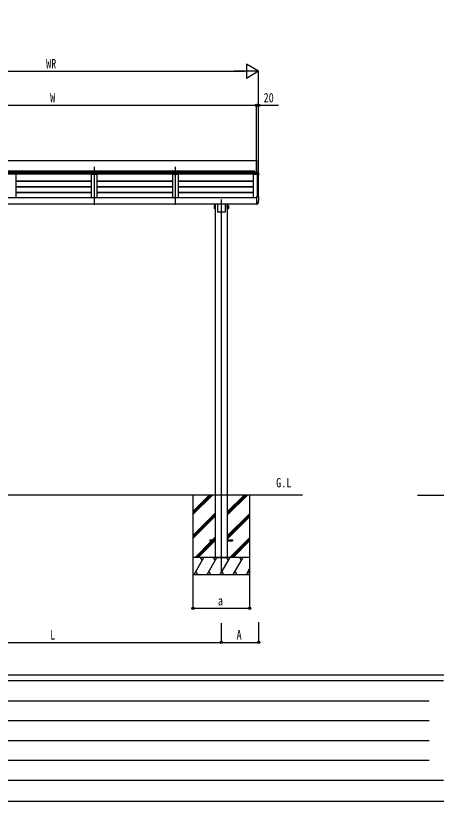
# Model space of a CAD drawing. Units: millimetres, scale not verified. Extents: x -10512 to 10512, y -7425 to 7425.
# Drawn here: x -7036 to -3325, y -7425 to -490 of the extents above; entities that cross this region are included whole.
import ezdxf
from ezdxf.enums import TextEntityAlignment as Align

# ---------------------------------------------------------------- set-up
doc = ezdxf.new("R2010")
doc.units = ezdxf.units.MM
doc.header["$LTSCALE"] = 40
for name, color, linetype in [('0-2_USER1', 3, 'Continuous'), ('0-4_YKK_12', 2, 'Continuous'), ('0-5_YKK_13', 4, 'Continuous'), ('0-6_YKK_A1', 4, 'Continuous'), ('0-7_YKK_D', 6, 'Continuous'), ('0-8_YKK_ZWAK', 7, 'Continuous')]:
    doc.layers.add(name, color=color, linetype=linetype)
doc.styles.add('ＭＳ ゴシック', font='')
doc.styles.get('ＭＳ ゴシック').set_extended_font_data('MS Gothic')

msp = doc.modelspace()

# ---------------------------------------------------------------- linework, layer by layer
at = {"layer": '0-4_YKK_12'}
for p, q in [((-6344.5, -1823.3), (-6344.5, -2158.28)), ((-5628.5, -1823.3), (-5628.5, -2158.28)), ((-5222.5, -2112.39), (-5222.5, -5405.48))]:
    msp.add_line(p, q, dxfattribs=at)
at = {"layer": '0-5_YKK_13'}
for p, q in [((-4912.5, -1870.14), (-8492.5, -1870.14)), ((-4903.45, -1875.32), (-4912.5, -1875.32)), ((-4912.5, -1875.32), (-4912.5, -1887.74)), ((-4893.34, -1875.85), (-4903.45, -1875.32)), ((-4890.5, -1878.85), (-4890.5, -1879.32)), ((-4903.45, -2089.07), (-4912.5, -2089.07)), ((-4912.5, -2089.07), (-4912.5, -2151.43)), ((-4912.5, -2134.28), (-4912.5, -2134.83)), ((-4895.01, -2135.17), (-4905.06, -2152.57)), ((-4893.34, -2089.6), (-4903.45, -2089.07)), ((-4890.5, -2092.59), (-4890.5, -2093.07)), ((-5286.6, -2165.67), (-5285.84, -2164.35)), ((-5286.6, -2165.67), (-5286.6, -2172.47)), ((-5286.6, -2172.47), (-5285.84, -2171.15)), ((-5286.6, -2172.47), (-5286.6, -2189.47)), ((-5286.6, -2189.47), (-5285.84, -2190.78)), ((-5279.6, -2164.35), (-5285.84, -2164.35)), ((-5279.6, -2169.26), (-5285.84, -2169.26)), ((-5279.6, -2171.15), (-5285.84, -2171.15)), ((-5279.6, -2176.06), (-5285.84, -2176.06)), ((-5279.6, -2185.88), (-5285.84, -2185.88)), ((-5279.6, -2190.78), (-5285.84, -2190.78)), ((-5279.6, -2164.35), (-5279.6, -2171.15)), ((-5277.1, -2165.42), (-5279.6, -2165.42)), ((-5279.6, -2171.15), (-5279.6, -2190.78)), ((-5277.1, -2172.22), (-5279.6, -2172.22)), ((-5277.1, -2180.22), (-5279.6, -2180.22)), ((-5277.1, -2181.72), (-5279.6, -2181.72)), ((-5279.6, -2189.72), (-5277.1, -2189.72)), ((-5277.1, -2165.42), (-5277.1, -2169.97)), ((-5277.1, -2172.22), (-5277.1, -2189.72)), ((-5256, -2151.78), (-5256, -2224.35)), ((-5167.9, -2165.42), (-5165.4, -2165.42)), ((-5167.9, -2165.42), (-5167.9, -2169.97)), ((-5167.9, -2172.22), (-5165.4, -2172.22)), ((-5167.9, -2172.22), (-5167.9, -2189.72)), ((-5167.9, -2180.22), (-5165.4, -2180.22)), ((-5167.9, -2181.72), (-5165.4, -2181.72)), ((-5165.4, -2189.72), (-5167.9, -2189.72)), ((-5165.4, -2164.35), (-5159.16, -2164.35)), ((-5165.4, -2164.35), (-5165.4, -2171.15)), ((-5165.4, -2169.26), (-5159.16, -2169.26)), ((-5165.4, -2171.15), (-5159.16, -2171.15)), ((-5165.4, -2171.15), (-5165.4, -2190.78)), ((-5165.4, -2176.06), (-5159.16, -2176.06)), ((-5165.4, -2185.88), (-5159.16, -2185.88)), ((-5165.4, -2190.78), (-5159.16, -2190.78)), ((-5158.4, -2165.67), (-5159.16, -2164.35)), ((-5158.4, -2172.47), (-5159.16, -2171.15)), ((-5158.4, -2189.47), (-5159.16, -2190.78)), ((-5158.4, -2165.67), (-5158.4, -2172.47)), ((-5158.4, -2172.47), (-5158.4, -2189.47)), ((-4912.5, -2152.07), (-4912.5, -2151.43)), ((-4912.5, -2152.07), (-4912.5, -2154.07)), ((-4911, -2154.07), (-4912.5, -2154.07)), ((-4907.66, -2154.07), (-4911, -2154.07)), ((-5322.5, -5116.99), (-5322.5, -5125.99)), ((-5322.5, -5116.99), (-5275.5, -5116.99)), ((-5322.5, -5125.99), (-5275.5, -5125.99)), ((-5169.5, -5116.99), (-5122.5, -5116.99)), ((-5169.5, -5125.99), (-5122.5, -5125.99)), ((-5122.5, -5116.99), (-5122.5, -5125.99))]:
    msp.add_line(p, q, dxfattribs=at)
for points in [[(-4912.5, -1769.04), (-4912.5, -1879.13), (-8492.5, -1879.13), (-8492.5, -1769.04)], [(-5275.5, -2191.97), (-5275.5, -2169.97), (-5277.1, -2169.97), (-5277.1, -2191.97)], [(-5169.5, -2191.97), (-5169.5, -2169.97), (-5167.9, -2169.97), (-5167.9, -2191.97)]]:
    msp.add_lwpolyline(points, close=True, dxfattribs=at)
for points in [[(-5275.5, -2169.97), (-5275.5, -2163.17), (-5277.1, -2163.17), (-5277.1, -2169.97)], [(-5189, -2151.78), (-5189, -2224.35), (-5256, -2224.35)], [(-5169.5, -2169.97), (-5169.5, -2163.17), (-5167.9, -2163.17), (-5167.9, -2169.97)]]:
    msp.add_lwpolyline(points, dxfattribs=at)
for centre, radius, start, end in [((-4893.5, -1878.85), 3, 0, 87), ((-5092.5, -1879.32), 202, 351.93102, 0), ((-4896.31, -2134.42), 1.5, 330, 348.09787), ((-5092.5, -2093.07), 202, 348.09787, 0), ((-4893.5, -2092.59), 3, 0, 87), ((-5282.26, -2166.81), 4.34, 145.61575, 214.38425), ((-5282.26, -2173.61), 4.34, 145.61575, 214.38425), ((-5282.26, -2188.33), 4.34, 145.61575, 214.38425), ((-5270.36, -2180.97), 16.24, 162.41205, 197.58795), ((-5270.36, -2174.17), 16.24, 162.41205, 173.31212), ((-5162.75, -2166.81), 4.34, 325.61575, 34.38425), ((-5174.64, -2174.17), 16.24, 6.68788, 17.58795), ((-5162.75, -2173.61), 4.34, 325.61575, 34.38425), ((-5174.64, -2180.97), 16.24, 342.41205, 17.58795), ((-5162.75, -2188.33), 4.34, 325.61575, 34.38425), ((-4907.66, -2151.07), 3, 270, 330)]:
    msp.add_arc(centre, radius, start, end, dxfattribs=at)
at = {"layer": '0-6_YKK_A1'}
for p, q in [((-8476, -1859.9), (-4929, -1859.9)), ((-4929, -1880.44), (-4929, -1859.9)), ((-4902.2, -1887.74), (-8502.8, -1887.74)), ((-8492.5, -1880.44), (-4912.5, -1880.44)), ((-8476, -1879.71), (-4929, -1879.71)), ((-7035.5, -1889.65), (-7035.5, -2095.46)), ((-6369.5, -1889.65), (-6369.5, -2095.46)), ((-6368.51, -1888.66), (-6363.67, -1888.59)), ((-6368.51, -1888.66), (-6363.67, -1888.59)), ((-6363.67, -1888.59), (-6325.33, -1888.59)), ((-6363.67, -1888.59), (-6325.33, -1888.59)), ((-6325.33, -1888.59), (-6320.49, -1888.66)), ((-6325.33, -1888.59), (-6320.49, -1888.66)), ((-6319.5, -1889.65), (-6319.5, -2095.46)), ((-5653.5, -1889.65), (-5653.5, -2095.46)), ((-5652.51, -1888.66), (-5647.67, -1888.59)), ((-5647.67, -1888.59), (-5609.33, -1888.59)), ((-5609.33, -1888.59), (-5604.49, -1888.66)), ((-5603.5, -1889.65), (-5603.5, -2095.46)), ((-4902.2, -1882.02), (-4901.63, -1880.44)), ((-4902.2, -2089.13), (-4902.2, -1882.02)), ((-4901.5, -2089.17), (-4901.5, -1880.2)), ((-4900.64, -1879.79), (-4893.45, -1880.16)), ((-4892.5, -2089.76), (-4892.5, -1881.16)), ((-6369.5, -1951.69), (-7035.5, -1951.69)), ((-6369.5, -1954.67), (-7035.5, -1954.67)), ((-6369.5, -2001.12), (-7035.5, -2001.12)), ((-6369.5, -2004.1), (-7035.5, -2004.1)), ((-5653.5, -1951.69), (-6319.5, -1951.69)), ((-5653.5, -1954.67), (-6319.5, -1954.67)), ((-5653.5, -2001.12), (-6319.5, -2001.12)), ((-5653.5, -2004.1), (-6319.5, -2004.1)), ((-4937.5, -1951.69), (-5603.5, -1951.69)), ((-4937.5, -1954.67), (-5603.5, -1954.67)), ((-4937.5, -2001.12), (-5603.5, -2001.12)), ((-4937.5, -2004.1), (-5603.5, -2004.1)), ((-6369.53, -2053.6), (-7035.53, -2053.6)), ((-6369.5, -2050.56), (-7035.5, -2050.56)), ((-5653.53, -2053.6), (-6319.53, -2053.6)), ((-5653.5, -2050.56), (-6319.5, -2050.56)), ((-4937.53, -2053.6), (-5603.53, -2053.6)), ((-4937.5, -2050.56), (-5603.5, -2050.56)), ((-8492.5, -2095.46), (-4912.5, -2095.46)), ((-8492.5, -2151.78), (-4912.5, -2151.78)), ((-5275.5, -2151.76), (-5275.5, -5271.49)), ((-5169.5, -2151.76), (-5169.5, -5271.49)), ((-4506.29, -4721.49), (-8846.21, -4721.49)), ((-5472.5, -4721.49), (-5472.5, -5421.49)), ((-5472.5, -4865.47), (-5328.52, -4721.49)), ((-5472.5, -4879.61), (-5314.38, -4721.49)), ((-5472.5, -4893.76), (-5300.24, -4721.49)), ((-5169.5, -4899.12), (-4991.87, -4721.49)), ((-5169.5, -4884.98), (-5006.01, -4721.49)), ((-5169.5, -4870.84), (-5020.15, -4721.49)), ((-4972.5, -4721.49), (-4972.5, -5421.49)), ((-3490.93, -4721.49), (-18.74, -4721.49)), ((-5472.5, -5077.6), (-5275.5, -4880.6)), ((-5472.5, -5091.75), (-5275.5, -4894.75)), ((-5472.5, -5105.89), (-5275.5, -4908.89)), ((-5169.5, -5082.97), (-4972.5, -4885.97)), ((-5169.5, -5097.11), (-4972.5, -4900.11)), ((-5169.5, -5111.25), (-4972.5, -4914.26)), ((-5454.26, -5271.49), (-5308.76, -5125.99)), ((-5440.12, -5271.49), (-5294.62, -5125.99)), ((-5425.97, -5271.49), (-5280.47, -5125.99)), ((-5299.76, -5116.99), (-5275.5, -5092.74)), ((-5285.62, -5116.99), (-5275.5, -5106.88)), ((-5145.89, -5271.49), (-4972.5, -5098.1)), ((-5131.75, -5271.49), (-4972.5, -5112.24)), ((-5117.61, -5271.49), (-4972.5, -5126.39)), ((-4972.5, -5271.49), (-5472.5, -5271.49)), ((-5462.48, -5421.49), (-5375.88, -5271.49)), ((-5390.88, -5297.48), (-5405.88, -5271.49)), ((-5347.01, -5421.49), (-5260.41, -5271.49)), ((-5275.41, -5297.48), (-5290.41, -5271.49)), ((-5275.5, -5271.49), (-5169.5, -5271.49)), ((-5231.54, -5421.49), (-5144.94, -5271.49)), ((-5159.94, -5297.47), (-5174.94, -5271.49)), ((-5116.07, -5421.49), (-5029.47, -5271.49)), ((-5044.47, -5297.47), (-5059.47, -5271.49)), ((-5447.49, -5395.51), (-5432.49, -5421.49)), ((-5332.01, -5395.51), (-5317.01, -5421.49)), ((-5216.54, -5395.51), (-5201.55, -5421.49)), ((-5101.07, -5395.51), (-5086.08, -5421.49)), ((-5000.6, -5421.49), (-4972.5, -5372.82)), ((-4985.6, -5395.51), (-4972.5, -5418.21)), ((-5472.5, -5421.49), (-4972.5, -5421.49))]:
    msp.add_line(p, q, dxfattribs=at)
msp.add_lwpolyline([(-4937.5, -2095.46), (-4937.5, -1888.59), (-4902.2, -1888.59)], dxfattribs=at)
for centre, radius, start, end in [((-7036.5, -1889.65), 0.997, 359.84961, 89.33225), ((-6368.5, -1889.65), 0.997, 90.66782, 179.85648), ((-6368.5, -1889.65), 0.997, 90.66782, 179.85648), ((-6320.5, -1889.65), 0.997, 359.84961, 89.33225), ((-6320.5, -1889.65), 0.997, 359.84961, 89.33225), ((-5652.5, -1889.65), 0.997, 90.66782, 179.85648), ((-5604.5, -1889.65), 0.997, 359.84961, 89.33225), ((-4900.69, -1880.79), 1, 87, 160), ((-4893.5, -1881.16), 1, 0, 87)]:
    msp.add_arc(centre, radius, start, end, dxfattribs=at)
at = {"layer": '0-7_YKK_D'}
for p, q in [((-4892.5, -980.44), (-5000.75, -917.94)), ((-5000.75, -917.94), (-5000.75, -1042.94)), ((-8387.5, -980.44), (-5017.5, -980.44)), ((-4892.5, -980.44), (-5109.01, -980.44)), ((-4892.5, -980.44), (-5000.75, -1042.94)), ((-4892.5, -1867.6), (-4892.5, -979.44)), ((-8492.5, -1280.44), (-4912.5, -1280.44)), ((-4912.5, -1861.76), (-4912.5, -1279.44)), ((-4912.5, -1861.76), (-4912.5, -1279.44)), ((-4892.5, -1867.6), (-4892.5, -1279.44)), ((-5472.5, -5422.49), (-5472.5, -5722.49)), ((-4972.5, -5422.49), (-4972.5, -5722.49)), ((-5472.5, -5721.49), (-4972.5, -5721.49)), ((-5222.5, -5852.46), (-5222.5, -6023.49)), ((-5222.5, -5853.46), (-5222.5, -6023.49)), ((-4892.5, -5844.81), (-4892.5, -6023.49)), ((-8182.5, -6022.49), (-5222.5, -6022.49)), ((-5222.5, -6022.49), (-4892.5, -6022.49))]:
    msp.add_line(p, q, dxfattribs=at)
msp.add_lwpolyline([(-4912.5, -1280.44), (-4892.5, -1280.44), (-4716, -1280.44)], dxfattribs=at)
for centre in [(-4912.5, -1280.44), (-4912.5, -1280.44), (-4892.5, -1280.44), (-5472.5, -5721.49), (-4972.5, -5721.49), (-5222.5, -6022.49), (-5222.5, -6022.49), (-4892.5, -6022.49)]:
    msp.add_circle(centre, 10.62, dxfattribs=at)
at = {"layer": '0-8_YKK_ZWAK'}
for p, q in [((9737.55, -6312.5), (-9762.45, -6312.5)), ((-3262.45, -6362.5), (-9762.45, -6362.5)), ((-9656.2, -6537.5), (-3387.45, -6537.5)), ((-9656.2, -6712.5), (-3387.45, -6712.5)), ((-9656.2, -6887.5), (-3387.45, -6887.5)), ((-9656.2, -7062.5), (-3387.45, -7062.5)), ((-9762.45, -7237.5), (-3262.45, -7237.5))]:
    msp.add_line(p, q, dxfattribs=at)
msp.add_lwpolyline([(-10512.5, -7425), (10512.5, -7425), (10512.5, 7425), (-10512.5, 7425)], close=True, dxfattribs=at)

# ---------------------------------------------------------------- texts
at = {"layer": '0-2_USER1', "style": 'ＭＳ ゴシック', "width": 0.8}
msp.add_text('G.L', height=82.48, dxfattribs=at).set_placement((-4738.5, -4678.5), align=Align.BOTTOM_LEFT)
at = {"layer": '0-7_YKK_D', "style": 'ＭＳ ゴシック', "width": 0.8}
for s, p in [('WR', (-6768.5, -979.44)), ('W', (-6732.5, -1279.44)), ('20', (-4849, -1279.44)), ('a', (-5252.5, -5720.49)), ('L', (-6732.5, -6021.49)), ('A', (-5087.5, -6021.49))]:
    msp.add_text(s, height=82.48, dxfattribs=at).set_placement(p, align=Align.BOTTOM_LEFT)

doc.saveas('drawing.dxf')
